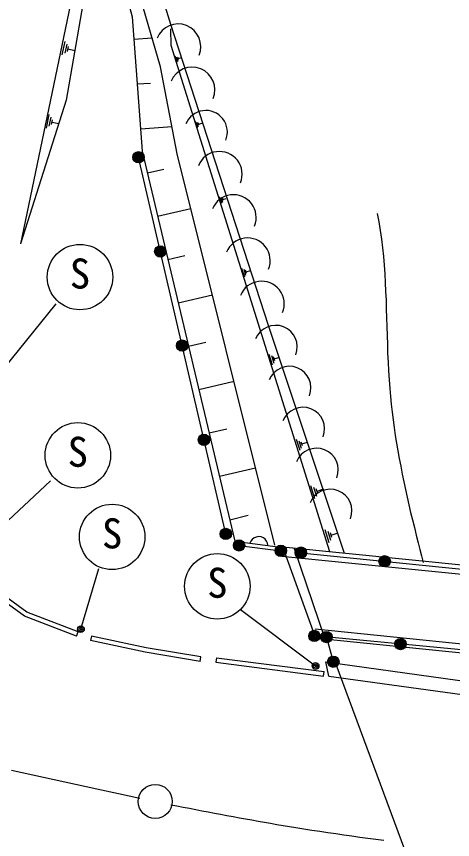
# Model space of a CAD drawing. Units: millimetres, scale not verified. Extents: x 40000 to 680000, y 20000 to 380000.
# Drawn here: x 369147 to 388348, y 293776 to 329988 of the extents above; entities that cross this region are included whole.
import ezdxf
from ezdxf.enums import TextEntityAlignment as Align

# ---------------------------------------------------------------- set-up
doc = ezdxf.new("R2010")
doc.units = ezdxf.units.MM
doc.header["$LTSCALE"] = 1000
doc.layers.add('M-BGD', color=7, linetype='Continuous', lineweight=25)
doc.styles.add('ＭＳ ゴシック', font='')
doc.styles.get('ＭＳ ゴシック').set_extended_font_data('MS Gothic')

msp = doc.modelspace()

# ---------------------------------------------------------------- linework, layer by layer
at = {"layer": 'M-BGD'}
for p, q in [((371742, 331606), (369325, 319989)), ((371162, 328302), (371285, 328890)), ((374320, 328992), (375120, 329051)), ((371359, 328776), (371276, 328377)), ((371390, 328451), (371434, 328663)), ((371412, 328557), (371717, 328493)), ((376223, 327960), (376133, 328246)), ((376193, 328215), (376254, 328020)), ((376286, 328080), (376253, 328184)), ((376270, 328132), (376418, 328179)), ((374465, 327018), (375044, 327061)), ((370466, 325081), (370588, 325669)), ((370662, 325555), (370579, 325156)), ((370693, 325230), (370737, 325442)), ((370715, 325336), (371020, 325272)), ((377121, 325080), (377032, 325366)), ((377092, 325335), (377153, 325140)), ((377184, 325200), (377152, 325303)), ((377168, 325252), (377317, 325298)), ((374611, 325044), (375999, 325147)), ((378364, 307220), (374520, 323794)), ((374910, 323104), (375632, 323276)), ((378183, 321764), (378093, 322051)), ((378153, 322019), (378214, 321825)), ((378246, 321885), (378213, 321988)), ((378229, 321936), (378378, 321983)), ((375363, 321197), (376830, 321546)), ((375817, 319290), (376561, 319467)), ((379197, 318525), (379077, 318906)), ((379157, 318864), (379238, 318605)), ((379280, 318685), (379237, 318823)), ((379259, 318754), (379457, 318816)), ((376270, 317383), (377779, 317742)), ((367378, 313008), (370892, 317344)), ((376724, 315477), (377489, 315658)), ((380419, 314641), (380269, 315118)), ((380370, 315066), (380472, 314741)), ((380524, 314841), (380470, 315013)), ((380497, 314927), (380745, 315005)), ((377177, 313570), (378729, 313939)), ((377631, 311663), (378417, 311850)), ((381634, 310892), (381484, 311369)), ((381585, 311317), (381687, 310993)), ((381739, 311093), (381685, 311265)), ((381712, 311179), (381960, 311257)), ((378084, 309756), (379678, 310135)), ((370646, 309553), (367277, 306425)), ((382288, 308764), (382108, 309336)), ((382229, 309273), (382351, 308884)), ((382414, 309004), (382349, 309210)), ((382381, 309107), (382679, 309201)), ((378537, 307849), (379345, 308041)), ((382915, 306830), (382735, 307403)), ((382855, 307340), (382977, 306951)), ((383040, 307071), (382976, 307277)), ((383008, 307174), (383306, 307267)), ((378764, 306896), (380878, 306632)), ((378948, 306716), (380787, 306481)), ((380878, 306632), (382266, 302768)), ((404461, 304249), (380879, 306638)), ((381368, 306588), (382719, 302599)), ((381670, 306397), (403802, 304136)), ((404421, 303851), (380838, 306234)), ((371985, 303031), (372778, 305699)), ((379011, 303895), (382316, 301412)), ((371798, 302722), (371869, 302909)), ((382294, 303044), (405870, 300651)), ((372449, 302726), (372407, 302531)), ((382253, 302646), (405830, 300253)), ((405029, 300594), (382263, 302735)), ((382799, 302685), (383099, 301601)), ((377232, 301612), (377265, 301809)), ((377951, 301774), (377925, 301576)), ((377951, 301774), (382689, 301166)), ((377925, 301576), (382663, 300967)), ((382907, 300969), (382768, 301594)), ((387899, 288860), (383226, 301474)), ((382663, 300967), (382689, 301166)), ((382907, 300969), (390821, 299864))]:
    msp.add_line(p, q, dxfattribs=at)
for points in [[(380528, 306728), (376230, 323949), (375493, 327773), (374196, 332214)], [(383597, 306363), (380244, 316388), (375948, 329633), (375116, 332322)], [(373747, 331842), (374248, 329979), (374683, 324057), (378764, 306896)], [(372064, 330534), (371331, 326304), (369325, 319989)], [(382952, 306428), (375956, 328712), (375950, 329438)], [(385028, 321323), (385100, 320949), (385163, 320573), (385217, 320195), (385263, 319816), (385302, 319434), (385335, 319051), (385362, 318667), (385384, 318281), (385403, 317894), (385418, 317507), (385432, 317119), (385443, 316730), (385454, 316341), (385466, 315951), (385478, 315562), (385491, 315173), (385508, 314784), (385528, 314395), (385551, 314007), (385580, 313620), (385611, 313274), (385646, 312930), (385685, 312586), (385728, 312243), (385775, 311900), (385826, 311558), (385881, 311217), (385938, 310876), (386000, 310536), (386064, 310197), (386131, 309858), (386201, 309519), (386273, 309182), (386348, 308844), (386424, 308507), (386503, 308171), (386584, 307835), (386667, 307499), (386751, 307164), (386836, 306829), (386910, 306543), (386985, 306258), (387060, 305972)], [(380218, 306715), (380198, 306814), (380161, 306899), (380091, 306988), (380018, 307046), (379926, 307090), (379799, 307105), (379700, 307085), (379615, 307048), (379525, 306978), (379468, 306905), (379424, 306813)], [(371869, 302909), (369599, 303775), (368615, 304505), (367845, 305335)], [(371798, 302722), (369502, 303598), (368481, 304355), (367698, 305199)], [(377232, 301612), (374816, 302013), (372407, 302531)], [(377265, 301809), (374853, 302210), (372449, 302726)], [(382768, 301594), (390892, 300460), (398826, 299679), (405746, 299152), (408486, 299015)], [(368923, 296833), (369864, 296623), (370806, 296415), (371748, 296208), (372691, 296003), (373634, 295799), (374577, 295596)], [(375940, 295308), (376215, 295255), (376490, 295202), (376764, 295150), (377039, 295097), (377314, 295045), (377589, 294992), (377863, 294940), (378138, 294889), (378413, 294837), (378688, 294786), (378963, 294736), (379238, 294686), (379513, 294636), (379788, 294587), (380064, 294538), (380339, 294490), (380615, 294443), (380890, 294396), (381166, 294351), (381442, 294305), (381795, 294249), (382147, 294194), (382500, 294140), (382853, 294087), (383206, 294035), (383560, 293985), (383913, 293935), (384267, 293886), (384621, 293839), (384975, 293792), (385329, 293746)]]:
    msp.add_lwpolyline(points, dxfattribs=at)
for centre, radius in [((374520, 323794), 250), ((374520, 323794), 220), ((374520, 323794), 190), ((374520, 323794), 160), ((374520, 323794), 130), ((374520, 323794), 100), ((374520, 323794), 70), ((374520, 323794), 40), ((374520, 323794), 10), ((371944, 318522), 1440), ((375481, 319650), 250), ((375481, 319650), 220), ((375481, 319650), 190), ((375481, 319650), 160), ((375481, 319650), 130), ((375481, 319650), 100), ((375481, 319650), 70), ((375481, 319650), 40), ((375481, 319650), 10), ((376442, 315507), 250), ((376442, 315507), 220), ((376442, 315507), 190), ((376442, 315507), 160), ((376442, 315507), 130), ((376442, 315507), 100), ((376442, 315507), 70), ((376442, 315507), 40), ((376442, 315507), 10), ((371849, 310680), 1440), ((377403, 311363), 250), ((377403, 311363), 220), ((377403, 311363), 190), ((377403, 311363), 160), ((377403, 311363), 130), ((377403, 311363), 100), ((377403, 311363), 70), ((377403, 311363), 40), ((377403, 311363), 10), ((373361, 307090), 1440), ((378364, 307220), 250), ((378364, 307220), 220), ((378364, 307220), 190), ((378364, 307220), 160), ((378364, 307220), 130), ((378364, 307220), 100), ((378364, 307220), 70), ((378364, 307220), 40), ((378364, 307220), 10), ((378948, 306716), 250), ((378948, 306716), 220), ((378948, 306716), 190), ((378948, 306716), 160), ((378948, 306716), 130), ((378948, 306716), 100), ((378948, 306716), 70), ((378948, 306716), 40), ((378948, 306716), 10), ((380787, 306481), 250), ((380787, 306481), 220), ((380787, 306481), 190), ((380787, 306481), 160), ((380787, 306481), 130), ((380787, 306481), 100), ((380787, 306481), 70), ((380787, 306481), 40), ((380787, 306481), 10), ((381670, 306397), 250), ((381670, 306397), 220), ((381670, 306397), 190), ((381670, 306397), 160), ((381670, 306397), 130), ((381670, 306397), 100), ((381670, 306397), 70), ((381670, 306397), 40), ((381670, 306397), 10), ((377991, 304917), 1440), ((385359, 306020), 250), ((385359, 306020), 220), ((385359, 306020), 190), ((385359, 306020), 160), ((385359, 306020), 130), ((385359, 306020), 100), ((385359, 306020), 70), ((385359, 306020), 40), ((385359, 306020), 10), ((371985, 303031), 150), ((371985, 303031), 90), ((371985, 303031), 30), ((382263, 302735), 250), ((382263, 302735), 220), ((382263, 302735), 190), ((382263, 302735), 160), ((382263, 302735), 130), ((382263, 302735), 100), ((382263, 302735), 70), ((382263, 302735), 40), ((382263, 302735), 10), ((382799, 302685), 250), ((382799, 302685), 220), ((382799, 302685), 190), ((382799, 302685), 160), ((382799, 302685), 130), ((382799, 302685), 100), ((382799, 302685), 70), ((382799, 302685), 40), ((382799, 302685), 10), ((386057, 302378), 250), ((386057, 302378), 220), ((386057, 302378), 190), ((386057, 302378), 160), ((386057, 302378), 130), ((386057, 302378), 100), ((386057, 302378), 70), ((386057, 302378), 40), ((386057, 302378), 10), ((383099, 301601), 250), ((383099, 301601), 220), ((383099, 301601), 190), ((383099, 301601), 160), ((383099, 301601), 130), ((383099, 301601), 100), ((383099, 301601), 70), ((382316, 301412), 150), ((382316, 301412), 90), ((382316, 301412), 30), ((383099, 301601), 40), ((383099, 301601), 10), ((375259, 295452), 750)]:
    msp.add_circle(centre, radius, dxfattribs=at)
for centre, radius, start, end in [((376264, 328659), 1000, 337.8911, 157.8365), ((376881, 326757), 1001, 337.8734, 157.8365), ((377483, 324902), 950, 337.8492, 157.8679), ((378085, 323047), 1000, 337.8365, 157.8911), ((378702, 321144), 1000, 337.8365, 157.8734), ((379319, 319242), 1000, 337.8365, 157.8911), ((379936, 317340), 1001, 337.8189, 157.8911), ((380558, 315449), 950, 338.4213, 158.3641), ((381161, 313647), 950, 338.3641, 158.3641), ((381763, 311845), 950, 338.4213, 158.3641), ((382366, 310043), 950, 338.3641, 158.3641), ((382968, 308241), 950, 338.4213, 158.3641)]:
    msp.add_arc(centre, radius, start, end, dxfattribs=at)

# ---------------------------------------------------------------- texts
at = {"layer": 'M-BGD', "style": 'ＭＳ ゴシック'}
for p in [(371494, 317622), (371399, 309780), (372911, 306190), (377541, 304017)]:
    msp.add_text('S', height=1320, dxfattribs=at).set_placement(p, align=Align.BOTTOM_LEFT)

doc.saveas('drawing.dxf')
